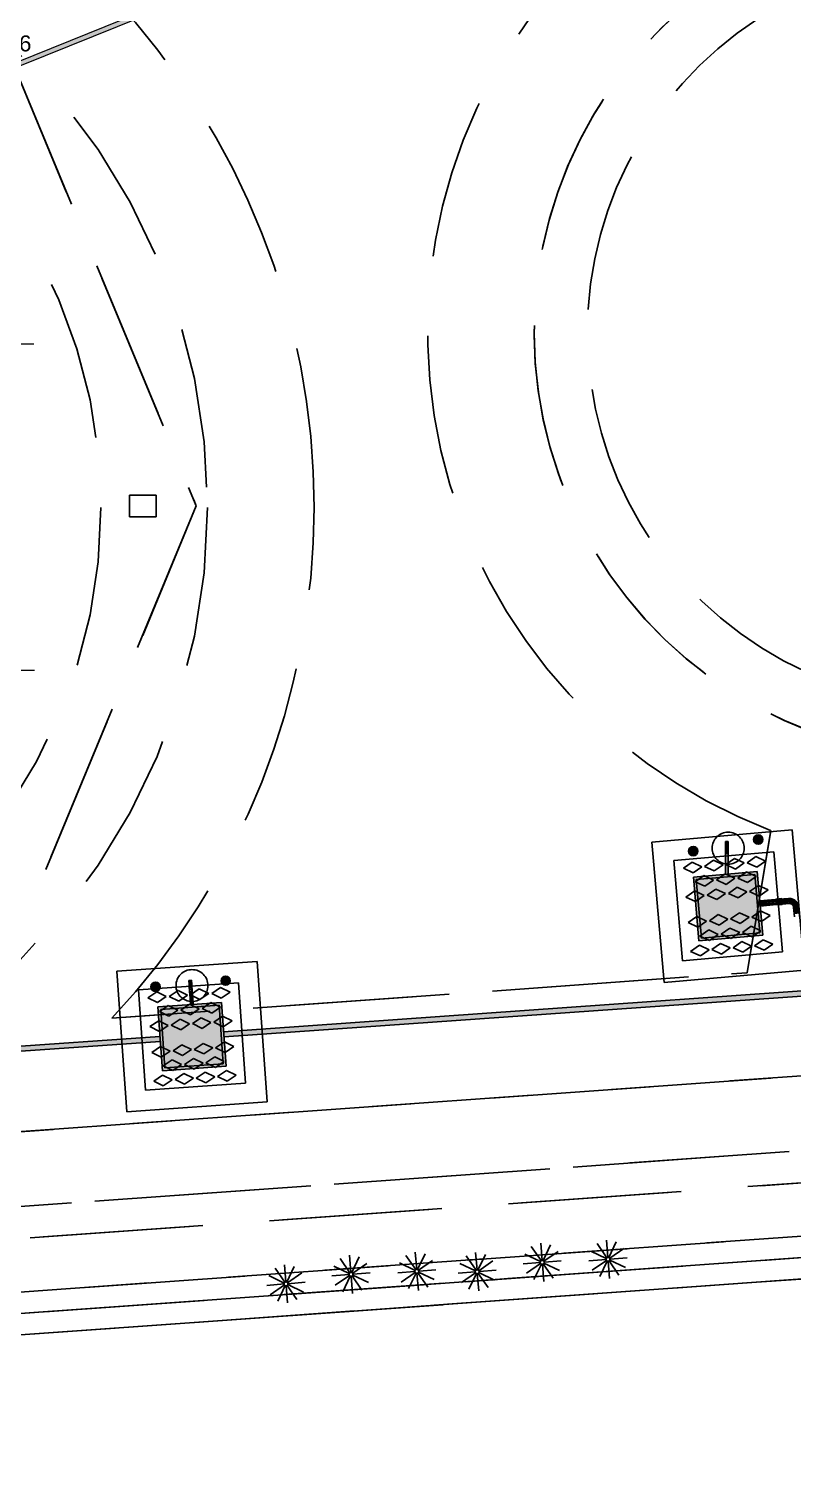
# Model space of a CAD drawing. Header units: metres. Extents: x 4 to 151, y -16 to 34.
# Drawn here: x 42.95 to 50.12, y 0 to 13.63 of the extents above; entities that cross this region are included whole.
import ezdxf

# ---------------------------------------------------------------- set-up
doc = ezdxf.new("R2010")
doc.units = ezdxf.units.M
doc.linetypes.add('IMPORT-_Tracejado pequeno', pattern=[2.25, 1.5, -0.75])
doc.linetypes.add('IMPORT-DASHED2 _4_', pattern=[0.375, 0.25, -0.125])
for name, color, linetype, lineweight in [('A-ANNO-NOTE', 7, 'Continuous', 9), ('Dispositivos elétricos', 7, 'Continuous', 50), ('E-ELE-QPM-IDEN', 7, 'Continuous', 9), ('E-LITE-EQPM-IDEN', 7, 'Continuous', 9), ('E-POWR-CNDT', 7, 'Continuous', 25), ('KIRYA - PAREDE', 7, 'Continuous', 35), ('KIRYA - PISO', 7, 'Continuous', 9), ('KIRYA - PROJEÇÃO', 7, 'IMPORT-DASHED2 _4_', 9), ('VEGETAÇÃO', 7, 'Continuous', 9)]:
    doc.layers.add(name, color=color, linetype=linetype, lineweight=lineweight)
doc.layers.add('Base Revit Coremas_dwg', color=7, linetype='Continuous', lineweight=9, true_color=0x767676)
doc.styles.add('Arial_2', font='arial.ttf', dxfattribs={"height": 0.15})

# ---------------------------------------------------------------- blocks, each defined once
blk = doc.blocks.new('Caixa de Passagem no Passeio - Caixa de Passagem no Passeio 2-V2-PLANTA BAIXA - TÉRREO')
at = {"layer": 'Dispositivos elétricos', "lineweight": 25, "true_color": 0x82482d}
h = blk.add_hatch(color=27, dxfattribs=at)
h.paths.add_polyline_path([(-0.3, -0.3), (0.3, -0.3), (0.3, 0.3), (-0.3, 0.3), (-0.3, -0.273)])
h.paths.add_polyline_path([(-0.275, -0.275), (-0.275, 0.275), (0.275, 0.275), (0.275, -0.275), (-0.157, -0.275)])
at = {"layer": 'Dispositivos elétricos', "lineweight": 25, "true_color": 0x5a6266}
h = blk.add_hatch(color=251, dxfattribs=at)
h.paths.add_polyline_path([(-0.275, -0.023), (-0.275, -0.023), (-0.225, -0.023)])
h.paths.add_polyline_path([(-0.275, -0.275), (0.275, -0.275), (0.275, 0.275), (-0.275, 0.275), (-0.275, -0.023), (-0.275, -0.024), (-0.275, -0.245)])
at = {"layer": 'Dispositivos elétricos', "color": 253, "lineweight": 25, "true_color": 0xababab}
for p, q in [((-0.3, -0.3), (-0.3, 0.3)), ((-0.3, 0.3), (0.3, 0.3)), ((-0.275, -0.275), (-0.275, 0.275)), ((-0.275, 0.275), (0.275, 0.275)), ((-0.275, 0.275), (-0.275, -0.275)), ((0.275, 0.275), (-0.275, 0.275)), ((0.275, 0.275), (0.275, -0.275)), ((0.275, -0.275), (0.275, 0.275)), ((0.3, 0.3), (0.3, -0.3)), ((0.3, -0.3), (-0.3, -0.3)), ((0.275, -0.275), (-0.275, -0.275)), ((-0.275, -0.275), (0.275, -0.275))]:
    blk.add_line(p, q, dxfattribs=at)
blk = doc.blocks.new('Caixa de Passagem no Passeio - Caixa de Passagem no Passeio 2-8198666-PLANTA BAIXA - TÉRREO')
at = {"layer": 'Dispositivos elétricos', "lineweight": 25, "true_color": 0x82482d}
h = blk.add_hatch(color=27, dxfattribs=at)
h.paths.add_polyline_path([(-0.3, -0.3), (0.3, -0.3), (0.3, 0.3), (-0.3, 0.3), (-0.3, -0.3)])
h.paths.add_polyline_path([(-0.275, -0.275), (-0.275, 0.275), (0.275, 0.275), (0.275, -0.275), (-0.104, -0.275)])
at = {"layer": 'Dispositivos elétricos', "lineweight": 25, "true_color": 0x5a6266}
blk.add_hatch(color=251, dxfattribs=at).paths.add_polyline_path([(-0.275, -0.275), (0.275, -0.275), (0.275, 0.275), (-0.275, 0.275), (-0.275, -0.171)])
at = {"layer": 'Dispositivos elétricos', "color": 253, "lineweight": 25, "true_color": 0xababab}
for p, q in [((-0.3, -0.3), (-0.3, 0.3)), ((-0.3, 0.3), (0.3, 0.3)), ((-0.275, -0.275), (-0.275, 0.275)), ((-0.275, 0.275), (0.275, 0.275)), ((-0.275, 0.275), (-0.275, -0.275)), ((0.275, 0.275), (-0.275, 0.275)), ((0.275, 0.275), (0.275, -0.275)), ((0.275, -0.275), (0.275, 0.275)), ((0.3, 0.3), (0.3, -0.3)), ((0.3, -0.3), (-0.3, -0.3)), ((0.275, -0.275), (-0.275, -0.275)), ((-0.275, -0.275), (0.275, -0.275))]:
    blk.add_line(p, q, dxfattribs=at)
blk = doc.blocks.new('BEE - PVC Roscavel_Curvas - BEE - PVC Roscavel_Curvas-V8-PLANTA BAIXA - TÉRREO')
at = {"layer": 'E-POWR-CNDT', "true_color": 0x2c2c2c}
for points in [[(-0.127, 0.024), (-0.127, -0.024), (-0.065, -0.023), (-0.065, 0.024), (-0.127, 0.024)], [(-0.024, 0.127), (-0.023, 0.065), (0.024, 0.065), (0.023, 0.127), (-0.023, 0.127)]]:
    blk.add_hatch(color=250, dxfattribs=at).paths.add_polyline_path(points)
h = blk.add_hatch(color=250, dxfattribs=at)
h.paths.add_polyline_path([(-0.029, 0.044), (-0.043, 0.03), (-0.033, 0.038), (-0.03, 0.043)])
h.paths.add_polyline_path([(-0.065, 0.024), (-0.065, -0.024), (-0.036, -0.018), (-0.013, -0.007), (0.004, 0.01), (0.008, 0.016), (0.019, 0.038), (0.023, 0.065), (-0.024, 0.064), (-0.027, 0.047), (-0.037, 0.034), (-0.047, 0.028), (-0.065, 0.024)])
at = {"layer": 'E-POWR-CNDT', "color": 253, "true_color": 0xababab}
for p, q in [((-0.024, 0.153), (-0.024, 0.065)), ((0.024, 0.065), (0.024, 0.153)), ((-0.065, 0.024), (-0.153, 0.024)), ((-0.153, -0.024), (-0.065, -0.024))]:
    blk.add_line(p, q, dxfattribs=at)
at = {"layer": 'E-POWR-CNDT', "color": 253, "true_color": 0xababab, "flags": 128}
for points in [[(-0.065, -0.024), (-0.061, -0.024), (-0.058, -0.023), (-0.054, -0.023), (-0.051, -0.023), (-0.047, -0.022), (-0.044, -0.021), (-0.04, -0.02), (-0.037, -0.019), (-0.034, -0.018), (-0.03, -0.017), (-0.027, -0.015), (-0.024, -0.014), (-0.021, -0.012), (-0.018, -0.01), (-0.015, -0.008), (-0.012, -0.006), (-0.009, -0.004), (-0.007, -0.002), (-0.004, 0.001), (-0.001, 0.003), (0.001, 0.006), (0.003, 0.008), (0.006, 0.011), (0.008, 0.014), (0.01, 0.017), (0.011, 0.02), (0.013, 0.023), (0.015, 0.026), (0.016, 0.03), (0.018, 0.033), (0.019, 0.036), (0.02, 0.04), (0.021, 0.043), (0.022, 0.046), (0.022, 0.05), (0.023, 0.053), (0.023, 0.057), (0.024, 0.06), (0.024, 0.064), (0.024, 0.065)], [(-0.024, 0.065), (-0.024, 0.063), (-0.024, 0.062), (-0.024, 0.06), (-0.024, 0.058), (-0.025, 0.057), (-0.025, 0.055), (-0.025, 0.054), (-0.026, 0.052), (-0.026, 0.05), (-0.027, 0.049), (-0.028, 0.047), (-0.028, 0.046), (-0.029, 0.044), (-0.03, 0.043), (-0.031, 0.042), (-0.032, 0.04), (-0.033, 0.039), (-0.034, 0.038), (-0.035, 0.037), (-0.036, 0.035), (-0.037, 0.034), (-0.039, 0.033), (-0.04, 0.032), (-0.041, 0.031), (-0.043, 0.03), (-0.044, 0.029), (-0.046, 0.029), (-0.047, 0.028), (-0.049, 0.027), (-0.05, 0.027), (-0.052, 0.026), (-0.053, 0.025), (-0.055, 0.025), (-0.056, 0.025), (-0.058, 0.024), (-0.06, 0.024), (-0.061, 0.024), (-0.063, 0.024), (-0.065, 0.024), (-0.065, 0.024)]]:
    blk.add_lwpolyline(points, dxfattribs=at)
blk = doc.blocks.new('BEE - PVC Roscavel_Luva Para Conexão - BEE - PVC Roscavel_Luva Para Conexão-V9-PLANTA BAIXA - TÉRREO')
at = {"layer": 'E-POWR-CNDT', "true_color": 0x2c2c2c}
blk.add_hatch(color=250, dxfattribs=at).paths.add_polyline_path([(26.529, 5.419), (26.582, 5.424), (26.577, 5.479), (26.524, 5.474), (26.529, 5.42)])
at = {"layer": 'E-POWR-CNDT', "color": 253, "true_color": 0xababab}
for p, q in [((26.577, 5.479), (26.524, 5.474)), ((26.524, 5.474), (26.529, 5.419)), ((26.582, 5.423), (26.577, 5.479)), ((26.529, 5.419), (26.582, 5.423))]:
    blk.add_line(p, q, dxfattribs=at)
blk = doc.blocks.new('PVC Corrugado Amarelo_Caixa de Octogonal 4x4 - PVC Corrugado Amarelo_Caixa de Octogonal 4x4-2829200-PLANTA BAIXA - TÉRREO')
at = {"layer": 'Dispositivos elétricos', "lineweight": 25, "true_color": 0xffff00}
h = blk.add_hatch(color=2, dxfattribs=at)
h.paths.add_polyline_path([(0, -0.043), (0.015, -0.041), (0.024, -0.036), (0.031, -0.031), (0.038, -0.022), (0.042, -0.009), (0.044, 0), (0.041, 0.015), (0.036, 0.024), (0.031, 0.031), (0.021, 0.038), (0.009, 0.042), (-0.003, 0.043), (-0.011, 0.042), (-0.025, 0.035), (-0.031, 0.03), (-0.038, 0.022), (-0.042, 0.008), (-0.043, 0), (-0.041, -0.015), (-0.036, -0.024), (-0.028, -0.033), (-0.022, -0.038), (-0.008, -0.042), (-0.003, -0.043)])
h.paths.add_polyline_path([(0.003, -0.036), (-0.015, -0.035), (-0.036, -0.014), (-0.035, 0.015), (-0.015, 0.036), (0.015, 0.036), (0.036, 0.015), (0.036, -0.015), (0.014, -0.036), (0.006, -0.036)])
blk.add_hatch(color=2, dxfattribs=at).paths.add_polyline_path([(0.015, -0.036), (0.036, -0.015), (0.036, 0.015), (0.015, 0.036), (-0.015, 0.036), (-0.036, 0.015), (-0.036, -0.015), (-0.015, -0.036)])
at = {"layer": 'Dispositivos elétricos', "color": 253, "lineweight": 25, "true_color": 0xababab}
for p, q in [((-0.015, 0.036), (-0.036, 0.015)), ((-0.036, 0.015), (-0.036, -0.015)), ((0.015, 0.036), (-0.015, 0.036)), ((0.036, 0.015), (0.015, 0.036)), ((0.036, -0.015), (0.036, 0.015)), ((-0.036, -0.015), (-0.015, -0.036)), ((-0.015, -0.036), (0.015, -0.036)), ((0.015, -0.036), (0.036, -0.015))]:
    blk.add_line(p, q, dxfattribs=at)
for start, end in [(360, 180), (180, 360)]:
    blk.add_arc((0, 0), 0.0435, start, end, dxfattribs=at)
blk = doc.blocks.new('ELE_PRAÇA_COREMAS_rvt-1-PLANTA BAIXA - TÉRREO')
at = {"layer": 'E-POWR-CNDT', "lineweight": 5, "true_color": 0xffd4ab}
for points in [[(26.063, 5.941), (26.063, 6.014), (26.05, 6.014), (26.051, 5.957), (26.051, 5.95), (26.051, 5.95), (26.053, 5.947), (26.055, 5.945), (26.056, 5.943), (26.059, 5.942)], [(26.063, 5.941), (26.069, 5.943), (26.071, 5.945), (26.073, 5.95), (26.075, 5.952), (26.074, 5.957), (26.075, 5.994), (26.075, 6.014), (26.063, 6.014), (26.063, 5.942)], [(26.05, 5.894), (26.063, 5.894), (26.063, 5.941), (26.056, 5.943), (26.052, 5.947), (26.05, 5.95), (26.051, 5.933), (26.05, 5.895)], [(26.05, 5.706), (26.063, 5.707), (26.063, 5.893), (26.05, 5.893), (26.05, 5.732)], [(26.075, 5.894), (26.075, 5.894), (26.074, 5.949), (26.071, 5.943), (26.066, 5.942), (26.063, 5.941), (26.063, 5.894), (26.073, 5.894)], [(26.063, 5.707), (26.075, 5.708), (26.075, 5.893), (26.063, 5.893), (26.063, 5.732)], [(21.032, 4.639), (21.027, 4.711), (21.014, 4.71), (21.019, 4.653), (21.019, 4.647), (21.021, 4.644), (21.024, 4.642), (21.027, 4.639), (21.032, 4.639)], [(21.023, 4.59), (21.035, 4.591), (21.031, 4.639), (21.026, 4.64), (21.021, 4.644), (21.019, 4.646), (21.02, 4.629), (21.023, 4.59)], [(21.032, 4.639), (21.038, 4.641), (21.04, 4.643), (21.041, 4.647), (21.043, 4.649), (21.043, 4.655), (21.04, 4.692), (21.038, 4.712), (21.027, 4.71), (21.032, 4.639)], [(21.035, 4.591), (21.048, 4.592), (21.043, 4.647), (21.04, 4.641), (21.035, 4.639), (21.032, 4.638), (21.035, 4.591)], [(21.03, 4.485), (21.043, 4.486), (21.035, 4.59), (21.023, 4.589), (21.029, 4.501)], [(21.043, 4.486), (21.055, 4.486), (21.047, 4.591), (21.035, 4.59), (21.041, 4.505)]]:
    blk.add_hatch(color=41, dxfattribs=at).paths.add_polyline_path(points)
h = blk.add_hatch(color=41, dxfattribs=at)
h.paths.add_polyline_path([(26.056, 5.943), (26.054, 5.946), (26.053, 5.945), (26.056, 5.943)])
h.paths.add_polyline_path([(26.072, 5.946), (26.074, 5.95), (26.073, 5.95), (26.072, 5.948), (26.072, 5.947)])
at = {"layer": 'E-POWR-CNDT', "lineweight": 5, "true_color": 0xbcbcbc}
for points in [[(26.372, 5.433), (26.527, 5.447), (26.524, 5.47), (26.37, 5.456), (26.372, 5.437)], [(26.374, 5.409), (26.529, 5.424), (26.526, 5.446), (26.372, 5.433), (26.374, 5.41)], [(21.343, 4.206), (32.336, 4.982), (32.334, 5.006), (21.341, 4.229), (21.343, 4.207)], [(21.345, 4.182), (32.338, 4.959), (32.336, 4.982), (21.343, 4.206), (21.345, 4.182)], [(13.373, 3.643), (20.744, 4.164), (20.743, 4.187), (13.371, 3.666), (13.372, 3.649)], [(13.375, 3.62), (20.746, 4.141), (20.744, 4.164), (13.373, 3.643), (13.375, 3.62)]]:
    blk.add_hatch(color=9, dxfattribs=at).paths.add_polyline_path(points)
at = {"layer": 'E-POWR-CNDT', "lineweight": 5, "true_color": 0xffd4ab}
h = blk.add_hatch(color=41, dxfattribs=at)
h.paths.add_polyline_path([(21.026, 4.64), (21.023, 4.643), (21.022, 4.643), (21.024, 4.641)])
h.paths.add_polyline_path([(21.041, 4.644), (21.043, 4.647), (21.043, 4.648), (21.041, 4.646), (21.041, 4.644)])
at = {"layer": 'A-ANNO-NOTE', "color": 253, "lineweight": 25, "true_color": 0xababab}
for p, q in [((25.358, 6.007), (26.673, 6.122)), ((25.358, 6.007), (25.474, 4.692)), ((26.789, 4.807), (26.673, 6.122)), ((25.563, 5.835), (26.502, 5.917)), ((26.252, 5.815), (26.334, 5.872)), ((26.424, 5.83), (26.334, 5.872)), ((26.584, 4.979), (26.502, 5.917)), ((25.563, 5.835), (25.645, 4.896)), ((25.654, 5.763), (25.736, 5.82)), ((25.745, 5.721), (25.654, 5.763)), ((25.827, 5.778), (25.736, 5.82)), ((25.745, 5.721), (25.827, 5.778)), ((25.853, 5.78), (25.935, 5.838)), ((25.944, 5.738), (25.853, 5.78)), ((26.026, 5.795), (25.935, 5.838)), ((25.944, 5.738), (26.026, 5.795)), ((26.053, 5.798), (26.134, 5.855)), ((26.143, 5.755), (26.053, 5.798)), ((26.225, 5.813), (26.134, 5.855)), ((26.143, 5.755), (26.225, 5.813)), ((26.164, 5.671), (26.246, 5.729)), ((26.336, 5.686), (26.246, 5.729)), ((26.342, 5.773), (26.252, 5.815)), ((26.342, 5.773), (26.424, 5.83)), ((25.764, 5.636), (25.846, 5.694)), ((25.855, 5.594), (25.764, 5.636)), ((25.937, 5.651), (25.846, 5.694)), ((25.855, 5.594), (25.937, 5.651)), ((25.965, 5.654), (26.047, 5.711)), ((26.056, 5.612), (25.965, 5.654)), ((26.138, 5.669), (26.047, 5.711)), ((26.056, 5.612), (26.138, 5.669)), ((26.255, 5.629), (26.164, 5.671)), ((26.255, 5.629), (26.336, 5.686)), ((26.275, 5.546), (26.357, 5.603)), ((26.448, 5.561), (26.357, 5.603)), ((25.678, 5.493), (25.76, 5.551)), ((25.768, 5.451), (25.678, 5.493)), ((25.85, 5.508), (25.76, 5.551)), ((25.768, 5.451), (25.85, 5.508)), ((25.877, 5.511), (25.959, 5.568)), ((25.967, 5.469), (25.877, 5.511)), ((26.049, 5.526), (25.959, 5.568)), ((25.967, 5.469), (26.049, 5.526)), ((26.076, 5.528), (26.158, 5.586)), ((26.167, 5.486), (26.076, 5.528)), ((26.249, 5.543), (26.158, 5.586)), ((26.167, 5.486), (26.249, 5.543)), ((26.366, 5.503), (26.275, 5.546)), ((26.366, 5.503), (26.448, 5.561)), ((25.98, 5.328), (25.898, 5.27)), ((25.98, 5.328), (26.07, 5.286)), ((26.179, 5.345), (26.097, 5.288)), ((26.179, 5.345), (26.27, 5.303)), ((26.378, 5.363), (26.296, 5.305)), ((26.378, 5.363), (26.469, 5.32)), ((26.469, 5.32), (26.387, 5.263)), ((25.781, 5.31), (25.699, 5.253)), ((25.699, 5.253), (25.789, 5.211)), ((25.781, 5.31), (25.871, 5.268)), ((25.871, 5.268), (25.789, 5.211)), ((25.891, 5.185), (25.809, 5.127)), ((25.891, 5.185), (25.981, 5.142)), ((25.898, 5.27), (25.989, 5.228)), ((26.07, 5.286), (25.989, 5.228)), ((26.091, 5.202), (26.009, 5.145)), ((26.091, 5.202), (26.182, 5.16)), ((26.097, 5.288), (26.188, 5.246)), ((26.27, 5.303), (26.188, 5.246)), ((26.29, 5.22), (26.208, 5.162)), ((26.29, 5.22), (26.381, 5.177)), ((26.296, 5.305), (26.387, 5.263)), ((25.809, 5.127), (25.899, 5.085)), ((25.981, 5.142), (25.899, 5.085)), ((26.003, 5.058), (25.921, 5.001)), ((26.003, 5.058), (26.094, 5.016)), ((26.009, 5.145), (26.1, 5.103)), ((26.182, 5.16), (26.1, 5.103)), ((26.203, 5.076), (26.121, 5.018)), ((26.203, 5.076), (26.293, 5.033)), ((26.208, 5.162), (26.299, 5.12)), ((26.381, 5.177), (26.299, 5.12)), ((26.402, 5.093), (26.32, 5.036)), ((26.402, 5.093), (26.492, 5.051)), ((26.492, 5.051), (26.411, 4.994)), ((25.645, 4.896), (26.584, 4.979)), ((25.804, 5.041), (25.722, 4.984)), ((25.722, 4.984), (25.813, 4.941)), ((25.804, 5.041), (25.895, 4.999)), ((25.895, 4.999), (25.813, 4.941)), ((25.921, 5.001), (26.012, 4.959)), ((26.094, 5.016), (26.012, 4.959)), ((26.121, 5.018), (26.211, 4.976)), ((26.293, 5.033), (26.211, 4.976)), ((26.32, 5.036), (26.411, 4.994)), ((20.339, 4.797), (21.656, 4.89)), ((20.339, 4.797), (20.432, 3.48)), ((21.749, 3.573), (21.656, 4.89)), ((25.474, 4.692), (26.789, 4.807)), ((20.541, 4.622), (21.481, 4.688)), ((21.229, 4.59), (21.312, 4.646)), ((21.402, 4.602), (21.312, 4.646)), ((21.547, 3.748), (21.481, 4.688)), ((20.541, 4.622), (20.607, 3.682)), ((20.63, 4.548), (20.713, 4.604)), ((20.72, 4.504), (20.63, 4.548)), ((20.803, 4.56), (20.713, 4.604)), ((20.72, 4.504), (20.803, 4.56)), ((20.83, 4.562), (20.913, 4.618)), ((20.92, 4.518), (20.83, 4.562)), ((21.003, 4.574), (20.913, 4.618)), ((20.92, 4.518), (21.003, 4.574)), ((21.029, 4.576), (21.112, 4.632)), ((21.119, 4.532), (21.029, 4.576)), ((21.202, 4.588), (21.112, 4.632)), ((21.119, 4.532), (21.202, 4.588)), ((21.139, 4.448), (21.221, 4.504)), ((21.311, 4.46), (21.221, 4.504)), ((21.319, 4.546), (21.229, 4.59)), ((21.319, 4.546), (21.402, 4.602)), ((20.738, 4.419), (20.821, 4.475)), ((20.828, 4.376), (20.738, 4.419)), ((20.911, 4.432), (20.821, 4.475)), ((20.828, 4.376), (20.911, 4.432)), ((20.939, 4.434), (21.022, 4.49)), ((21.029, 4.39), (20.939, 4.434)), ((21.112, 4.446), (21.022, 4.49)), ((21.029, 4.39), (21.112, 4.446)), ((21.048, 4.306), (21.131, 4.362)), ((21.221, 4.318), (21.131, 4.362)), ((21.229, 4.404), (21.139, 4.448)), ((21.229, 4.404), (21.311, 4.46)), ((21.248, 4.32), (21.331, 4.376)), ((21.421, 4.332), (21.331, 4.376)), ((20.649, 4.278), (20.732, 4.334)), ((20.739, 4.234), (20.649, 4.278)), ((20.822, 4.29), (20.732, 4.334)), ((20.739, 4.234), (20.822, 4.29)), ((20.849, 4.292), (20.932, 4.348)), ((20.939, 4.248), (20.849, 4.292)), ((21.022, 4.304), (20.932, 4.348)), ((20.939, 4.248), (21.022, 4.304)), ((21.138, 4.262), (21.048, 4.306)), ((21.138, 4.262), (21.221, 4.318)), ((21.338, 4.276), (21.248, 4.32)), ((21.338, 4.276), (21.421, 4.332)), ((20.749, 4.093), (20.666, 4.037)), ((20.749, 4.093), (20.839, 4.049)), ((20.949, 4.107), (20.866, 4.051)), ((20.949, 4.107), (21.039, 4.064)), ((21.148, 4.121), (21.065, 4.065)), ((21.148, 4.121), (21.238, 4.078)), ((21.348, 4.135), (21.265, 4.079)), ((21.348, 4.135), (21.438, 4.092)), ((21.438, 4.092), (21.355, 4.036)), ((20.666, 4.037), (20.756, 3.993)), ((20.839, 4.049), (20.756, 3.993)), ((20.857, 3.966), (20.774, 3.91)), ((20.857, 3.966), (20.947, 3.922)), ((20.866, 4.051), (20.956, 4.008)), ((21.039, 4.064), (20.956, 4.008)), ((21.058, 3.98), (20.975, 3.924)), ((21.058, 3.98), (21.148, 3.936)), ((21.065, 4.065), (21.155, 4.022)), ((21.238, 4.078), (21.155, 4.022)), ((21.257, 3.994), (21.175, 3.938)), ((21.257, 3.994), (21.347, 3.95)), ((21.265, 4.079), (21.355, 4.036)), ((20.768, 3.823), (20.685, 3.767)), ((20.768, 3.823), (20.858, 3.78)), ((20.774, 3.91), (20.864, 3.866)), ((20.947, 3.922), (20.864, 3.866)), ((20.968, 3.838), (20.885, 3.782)), ((20.968, 3.838), (21.058, 3.794)), ((20.975, 3.924), (21.065, 3.88)), ((21.148, 3.936), (21.065, 3.88)), ((21.167, 3.852), (21.084, 3.796)), ((21.167, 3.852), (21.257, 3.808)), ((21.175, 3.938), (21.264, 3.894)), ((21.347, 3.95), (21.264, 3.894)), ((21.367, 3.866), (21.284, 3.81)), ((21.367, 3.866), (21.457, 3.822)), ((21.457, 3.822), (21.374, 3.766)), ((20.607, 3.682), (21.547, 3.748)), ((20.685, 3.767), (20.775, 3.724)), ((20.858, 3.78), (20.775, 3.724)), ((20.885, 3.782), (20.975, 3.738)), ((21.058, 3.794), (20.975, 3.738)), ((21.084, 3.796), (21.174, 3.752)), ((21.257, 3.808), (21.174, 3.752)), ((21.284, 3.81), (21.374, 3.766)), ((20.432, 3.48), (21.749, 3.573))]:
    blk.add_line(p, q, dxfattribs=at)
at = {"layer": 'E-POWR-CNDT', "color": 253, "true_color": 0xababab}
for p, q in [((26.05, 6.015), (26.05, 6.014)), ((26.063, 6.015), (26.05, 6.015)), ((26.075, 6.015), (26.063, 6.015)), ((26.075, 6.014), (26.075, 6.015)), ((26.05, 5.894), (26.05, 5.893)), ((26.05, 5.893), (26.05, 5.706)), ((26.075, 5.893), (26.075, 5.894)), ((26.075, 5.708), (26.075, 5.893)), ((21.027, 4.712), (21.014, 4.711)), ((21.014, 4.711), (21.014, 4.71)), ((21.039, 4.713), (21.027, 4.712)), ((21.039, 4.712), (21.039, 4.713)), ((21.023, 4.59), (21.023, 4.589)), ((21.023, 4.589), (21.03, 4.485)), ((21.048, 4.591), (21.048, 4.592)), ((21.055, 4.486), (21.048, 4.591))]:
    blk.add_line(p, q, dxfattribs=at)
at = {"layer": 'E-POWR-CNDT', "color": 21, "true_color": 0xffabab}
for p, q in [((26.551, 5.472), (26.37, 5.457)), ((26.374, 5.409), (26.555, 5.425)), ((32.334, 5.006), (21.341, 4.23)), ((21.345, 4.182), (32.338, 4.958)), ((20.743, 4.187), (13.371, 3.667)), ((13.375, 3.62), (20.746, 4.14))]:
    blk.add_line(p, q, dxfattribs=at)
at = {"layer": 'E-POWR-CNDT', "color": 253, "true_color": 0xababab, "flags": 128}
for points in [[(26.05, 6.014), (26.05, 6.011), (26.05, 6.009), (26.05, 6.007), (26.05, 6.004), (26.05, 6.002), (26.05, 5.999), (26.05, 5.997), (26.05, 5.995), (26.05, 5.993), (26.05, 5.99), (26.05, 5.988), (26.05, 5.986), (26.05, 5.984), (26.05, 5.982), (26.05, 5.98), (26.05, 5.978), (26.05, 5.976), (26.05, 5.974), (26.05, 5.972), (26.05, 5.971), (26.05, 5.969), (26.05, 5.967), (26.05, 5.966), (26.05, 5.965), (26.05, 5.963), (26.05, 5.962), (26.05, 5.961), (26.05, 5.96), (26.05, 5.959), (26.05, 5.958), (26.05, 5.957), (26.05, 5.956), (26.05, 5.956), (26.05, 5.955), (26.05, 5.955), (26.05, 5.954), (26.05, 5.954), (26.05, 5.954), (26.05, 5.954), (26.05, 5.954)], [(26.075, 5.954), (26.075, 5.954), (26.075, 5.954), (26.075, 5.954), (26.075, 5.954), (26.075, 5.955), (26.075, 5.955), (26.075, 5.956), (26.075, 5.957), (26.075, 5.958), (26.075, 5.958), (26.075, 5.959), (26.075, 5.96), (26.075, 5.962), (26.075, 5.963), (26.075, 5.964), (26.075, 5.966), (26.075, 5.967), (26.075, 5.969), (26.075, 5.97), (26.075, 5.972), (26.075, 5.974), (26.075, 5.975), (26.075, 5.977), (26.075, 5.979), (26.075, 5.981), (26.075, 5.983), (26.075, 5.985), (26.075, 5.988), (26.075, 5.99), (26.075, 5.992), (26.075, 5.994), (26.075, 5.996), (26.075, 5.999), (26.075, 6.001), (26.075, 6.003), (26.075, 6.006), (26.075, 6.008), (26.075, 6.011), (26.075, 6.013), (26.075, 6.014)], [(26.05, 5.894), (26.05, 5.896), (26.05, 5.898), (26.05, 5.901), (26.05, 5.903), (26.05, 5.906), (26.05, 5.908), (26.05, 5.91), (26.05, 5.913), (26.05, 5.915), (26.05, 5.917), (26.05, 5.919), (26.05, 5.921), (26.05, 5.924), (26.05, 5.926), (26.05, 5.928), (26.05, 5.93), (26.05, 5.931), (26.05, 5.933), (26.05, 5.935), (26.05, 5.937), (26.05, 5.938), (26.05, 5.94), (26.05, 5.941), (26.05, 5.943), (26.05, 5.944), (26.05, 5.945), (26.05, 5.947), (26.05, 5.948), (26.05, 5.949), (26.05, 5.95), (26.05, 5.95), (26.05, 5.951)], [(26.075, 5.951), (26.075, 5.95), (26.075, 5.949), (26.075, 5.948), (26.075, 5.947), (26.075, 5.946), (26.075, 5.945), (26.075, 5.943), (26.075, 5.942), (26.075, 5.94), (26.075, 5.939), (26.075, 5.937), (26.075, 5.935), (26.075, 5.934), (26.075, 5.932), (26.075, 5.93), (26.075, 5.928), (26.075, 5.926), (26.075, 5.924), (26.075, 5.922), (26.075, 5.92), (26.075, 5.918), (26.075, 5.915), (26.075, 5.913), (26.075, 5.911), (26.075, 5.909), (26.075, 5.906), (26.075, 5.904), (26.075, 5.902), (26.075, 5.899), (26.075, 5.897), (26.075, 5.894), (26.075, 5.894)], [(21.014, 4.71), (21.014, 4.708), (21.015, 4.705), (21.015, 4.703), (21.015, 4.701), (21.015, 4.698), (21.015, 4.696), (21.015, 4.694), (21.016, 4.691), (21.016, 4.689), (21.016, 4.687), (21.016, 4.685), (21.016, 4.682), (21.016, 4.68), (21.017, 4.678), (21.017, 4.676), (21.017, 4.674), (21.017, 4.672), (21.017, 4.671), (21.017, 4.669), (21.017, 4.667), (21.017, 4.665), (21.018, 4.664), (21.018, 4.662), (21.018, 4.661), (21.018, 4.66), (21.018, 4.658), (21.018, 4.657), (21.018, 4.656), (21.018, 4.655), (21.018, 4.654), (21.018, 4.653), (21.018, 4.653), (21.018, 4.652), (21.018, 4.652), (21.018, 4.651), (21.018, 4.651), (21.019, 4.65), (21.019, 4.65), (21.019, 4.65), (21.019, 4.65)], [(21.023, 4.59), (21.023, 4.593), (21.022, 4.595), (21.022, 4.598), (21.022, 4.6), (21.022, 4.602), (21.022, 4.605), (21.022, 4.607), (21.021, 4.609), (21.021, 4.611), (21.021, 4.614), (21.021, 4.616), (21.021, 4.618), (21.021, 4.62), (21.021, 4.622), (21.02, 4.624), (21.02, 4.626), (21.02, 4.628), (21.02, 4.63), (21.02, 4.632), (21.02, 4.633), (21.02, 4.635), (21.019, 4.636), (21.019, 4.638), (21.019, 4.639), (21.019, 4.641), (21.019, 4.642), (21.019, 4.643), (21.019, 4.644), (21.019, 4.645), (21.019, 4.646), (21.019, 4.647), (21.019, 4.648)], [(21.043, 4.652), (21.043, 4.652), (21.043, 4.652), (21.043, 4.652), (21.043, 4.653), (21.043, 4.653), (21.043, 4.654), (21.043, 4.654), (21.043, 4.655), (21.043, 4.656), (21.043, 4.657), (21.043, 4.658), (21.043, 4.659), (21.043, 4.66), (21.043, 4.661), (21.043, 4.662), (21.043, 4.664), (21.043, 4.665), (21.042, 4.667), (21.042, 4.668), (21.042, 4.67), (21.042, 4.672), (21.042, 4.674), (21.042, 4.676), (21.042, 4.677), (21.042, 4.679), (21.041, 4.682), (21.041, 4.684), (21.041, 4.686), (21.041, 4.688), (21.041, 4.69), (21.041, 4.692), (21.04, 4.695), (21.04, 4.697), (21.04, 4.699), (21.04, 4.702), (21.04, 4.704), (21.04, 4.706), (21.039, 4.709), (21.039, 4.711), (21.039, 4.712)], [(21.044, 4.651), (21.044, 4.651), (21.044, 4.65), (21.044, 4.65), (21.044, 4.649), (21.044, 4.648), (21.044, 4.647), (21.044, 4.646), (21.044, 4.645), (21.044, 4.644), (21.044, 4.643), (21.044, 4.642), (21.044, 4.64), (21.044, 4.639), (21.045, 4.637), (21.045, 4.635), (21.045, 4.634), (21.045, 4.632), (21.045, 4.63), (21.045, 4.628), (21.045, 4.626), (21.045, 4.624), (21.046, 4.622), (21.046, 4.62), (21.046, 4.618), (21.046, 4.616), (21.046, 4.614), (21.046, 4.612), (21.046, 4.609), (21.047, 4.607), (21.047, 4.605), (21.047, 4.602), (21.047, 4.6), (21.047, 4.598), (21.047, 4.595), (21.048, 4.593), (21.048, 4.592)]]:
    blk.add_lwpolyline(points, dxfattribs=at)
at = {"layer": 'Dispositivos elétricos', "color": 253, "lineweight": 25, "true_color": 0xababab}
for p in [(26.356, 6.032), (25.746, 5.924), (20.702, 4.652), (21.36, 4.709)]:
    blk.add_blockref('PVC Corrugado Amarelo_Caixa de Octogonal 4x4 - PVC Corrugado Amarelo_Caixa de Octogonal 4x4-2829200-PLANTA BAIXA - TÉRREO', p, dxfattribs=at)
for name, p, rotation in [('Caixa de Passagem no Passeio - Caixa de Passagem no Passeio 2-8198666-PLANTA BAIXA - TÉRREO', (26.073, 5.407), 5.00000000000802), ('Caixa de Passagem no Passeio - Caixa de Passagem no Passeio 2-V2-PLANTA BAIXA - TÉRREO', (21.044, 4.185), 4.03752896115259)]:
    blk.add_blockref(name, p, dxfattribs=dict(at, rotation=rotation))
at = {"layer": 'E-POWR-CNDT', "color": 253, "lineweight": 25, "true_color": 0xababab}
blk.add_blockref('BEE - PVC Roscavel_Luva Para Conexão - BEE - PVC Roscavel_Luva Para Conexão-V9-PLANTA BAIXA - TÉRREO', (0, 0), dxfattribs=at)
at = {"layer": 'E-POWR-CNDT', "color": 253, "lineweight": 25, "true_color": 0xababab, "rotation": 94.99999999999832}
blk.add_blockref('BEE - PVC Roscavel_Curvas - BEE - PVC Roscavel_Curvas-V8-PLANTA BAIXA - TÉRREO', (26.706, 5.462), dxfattribs=at)
blk = doc.blocks.new('Base Revit Coremas_dwg_A$C277F18F9-8225585-PLANTA BAIXA - TÉRREO')
at = {"layer": 'VEGETAÇÃO', "color": 254, "linetype": 'IMPORT-_Tracejado pequeno', "lineweight": 25, "true_color": 0xe3e3e3}
for p, q in [((0.171, 0.196), (0.09, 0.336)), ((0.18, 0.198), (0.18, 0.36)), ((0.189, 0.196), (0.27, 0.336)), ((0.162, 0.18), (0, 0.18)), ((0.164, 0.189), (0.024, 0.27)), ((0.164, 0.171), (0.024, 0.09)), ((0.171, 0.164), (0.09, 0.024)), ((0.18, 0.162), (0.18, 0)), ((0.189, 0.164), (0.27, 0.024)), ((0.196, 0.189), (0.336, 0.27)), ((0.196, 0.171), (0.336, 0.09)), ((0.198, 0.18), (0.36, 0.18))]:
    blk.add_line(p, q, dxfattribs=at)
blk.add_circle((0.18, 0.18), 0.018, dxfattribs=at)
blk = doc.blocks.new('Base Revit Coremas_dwg_A$C6DD851CF-8225586-PLANTA BAIXA - TÉRREO')
at = {"layer": 'VEGETAÇÃO', "color": 254, "linetype": 'IMPORT-_Tracejado pequeno', "lineweight": 25, "true_color": 0xe3e3e3}
for p, q in [((0.171, 0.196), (0.09, 0.336)), ((0.18, 0.198), (0.18, 0.36)), ((0.189, 0.196), (0.27, 0.336)), ((0.162, 0.18), (0, 0.18)), ((0.164, 0.189), (0.024, 0.27)), ((0.164, 0.171), (0.024, 0.09)), ((0.171, 0.164), (0.09, 0.024)), ((0.18, 0.162), (0.18, 0)), ((0.189, 0.164), (0.27, 0.024)), ((0.196, 0.189), (0.336, 0.27)), ((0.196, 0.171), (0.336, 0.09)), ((0.198, 0.18), (0.36, 0.18))]:
    blk.add_line(p, q, dxfattribs=at)
blk.add_circle((0.18, 0.18), 0.018, dxfattribs=at)
blk = doc.blocks.new('Base Revit Coremas_dwg_A$C7A191758-8225587-PLANTA BAIXA - TÉRREO')
at = {"layer": 'VEGETAÇÃO', "color": 254, "linetype": 'IMPORT-_Tracejado pequeno', "lineweight": 25, "true_color": 0xe3e3e3}
for p, q in [((0.171, 0.196), (0.09, 0.336)), ((0.18, 0.198), (0.18, 0.36)), ((0.189, 0.196), (0.27, 0.336)), ((0.162, 0.18), (0, 0.18)), ((0.164, 0.189), (0.024, 0.27)), ((0.164, 0.171), (0.024, 0.09)), ((0.171, 0.164), (0.09, 0.024)), ((0.18, 0.162), (0.18, 0)), ((0.189, 0.164), (0.27, 0.024)), ((0.196, 0.189), (0.336, 0.27)), ((0.196, 0.171), (0.336, 0.09)), ((0.198, 0.18), (0.36, 0.18))]:
    blk.add_line(p, q, dxfattribs=at)
blk.add_circle((0.18, 0.18), 0.018, dxfattribs=at)
blk = doc.blocks.new('Base Revit Coremas_dwg-8208185-PLANTA BAIXA - TÉRREO')
at = {"layer": 'KIRYA - PAREDE', "color": 254, "linetype": 'IMPORT-_Tracejado pequeno', "lineweight": 25, "true_color": 0xe3e3e3, "flags": 128}
for points in [[(43.83, 32.29), (44.03, 32.289), (43.888, 3.135), (0.243, 0.017), (0.229, 0.217), (43.689, 3.321), (43.83, 32.29), (44.03, 32.289), (43.888, 3.135), (0.243, 0.017), (0.229, 0.217), (43.689, 3.321)], [(20.459, 9.059), (20.459, 9.261), (20.709, 9.261), (20.709, 9.059), (20.459, 9.059), (20.459, 9.261), (20.709, 9.261), (20.709, 9.059)]]:
    blk.add_lwpolyline(points, close=True, dxfattribs=at)
at = {"layer": 'KIRYA - PAREDE', "color": 254, "linetype": 'IMPORT-_Tracejado pequeno', "lineweight": 25, "true_color": 0xe3e3e3}
for centre in [(26.074, 5.951), (26.074, 5.951), (21.044, 4.663), (21.044, 4.663)]:
    blk.add_circle(centre, 0.15, dxfattribs=at)
at = {"layer": 'KIRYA - PISO', "color": 254, "linetype": 'IMPORT-_Tracejado pequeno', "lineweight": 25, "true_color": 0xe3e3e3, "flags": 128}
for points in [[(0, 0), (1.518, 12.105), (44.032, 32.61), (43.888, 3.135), (0, 0), (1.518, 12.105), (44.032, 32.61), (43.888, 3.135)], [(0.754, 4.407), (0.229, 0.217), (43.689, 3.321), (43.83, 32.29), (17.515, 19.599), (43.83, 32.29), (43.689, 3.321), (0.229, 0.217)], [(43.83, 32.29), (43.629, 31.971), (43.49, 3.508), (0.458, 0.434), (0.229, 0.217), (0.458, 0.434), (43.49, 3.508), (43.629, 31.971)], [(1.064, 4.469), (0.623, 0.947), (42.992, 3.973), (43.127, 31.618), (17.556, 19.285), (43.127, 31.618), (42.992, 3.973), (0.623, 0.947)], [(1.375, 4.531), (0.966, 1.272), (42.694, 4.253), (42.825, 31.139), (17.596, 18.971), (42.825, 31.139), (42.694, 4.253), (0.966, 1.272)], [(1.767, 2.031), (2.905, 11.109), (42.119, 30.022), (41.997, 4.905), (1.767, 2.031), (2.905, 11.109), (42.119, 30.022), (41.997, 4.905)], [(26.473, 6.118), (26.253, 4.783), (20.293, 4.357), (26.253, 4.783)]]:
    blk.add_lwpolyline(points, close=True, dxfattribs=at)
at = {"layer": 'KIRYA - PISO', "color": 254, "linetype": 'IMPORT-_Tracejado pequeno', "lineweight": 25, "true_color": 0xe3e3e3}
for radius in [6, 6, 5, 5]:
    blk.add_circle((15.189, 9.147), radius, dxfattribs=at)
for centre, radius, start, end in [((28.254, 10.79), 5, 128.8323, 249.1279), ((28.254, 10.79), 5, 128.8323, 249.1279), ((28.254, 10.79), 4, 114.642, 299.3591), ((28.254, 10.79), 4, 114.642, 299.3591), ((28.254, 10.79), 4, 115.1199, 299.0853), ((28.254, 10.79), 4, 115.1199, 299.0853), ((15.189, 9.147), 7, 360, 43.2125), ((15.189, 9.147), 7, 360, 43.2125), ((28.254, 10.79), 3.5, 115.1457, 299.0687), ((28.254, 10.79), 3.5, 115.1457, 299.0687), ((15.189, 9.147), 7, 316.8186, 0), ((15.189, 9.147), 7, 316.8186, 0)]:
    blk.add_arc(centre, radius, start, end, dxfattribs=at)
at = {"layer": 'KIRYA - PROJEÇÃO', "color": 254, "linetype": 'IMPORT-_Tracejado pequeno', "lineweight": 25, "true_color": 0xe3e3e3, "flags": 128}
blk.add_lwpolyline([(9.284, 9.16), (11.013, 13.332), (15.184, 15.06), (19.356, 13.332), (21.084, 9.16), (19.356, 4.988), (15.184, 3.26), (11.013, 4.988), (9.284, 9.16), (11.013, 13.332), (15.184, 15.06), (19.356, 13.332), (21.084, 9.16), (19.356, 4.988), (15.184, 3.26), (11.013, 4.988)], close=True, dxfattribs=at)
at = {"rotation": 4.525618784365806}
for name, p in [('Base Revit Coremas_dwg_A$C6DD851CF-8225586-PLANTA BAIXA - TÉRREO', (24.164, 1.875)), ('Base Revit Coremas_dwg_A$C6DD851CF-8225586-PLANTA BAIXA - TÉRREO', (24.164, 1.875)), ('Base Revit Coremas_dwg_A$C7A191758-8225587-PLANTA BAIXA - TÉRREO', (24.782, 1.903)), ('Base Revit Coremas_dwg_A$C7A191758-8225587-PLANTA BAIXA - TÉRREO', (24.782, 1.903)), ('Base Revit Coremas_dwg_A$C277F18F9-8225585-PLANTA BAIXA - TÉRREO', (21.761, 1.673)), ('Base Revit Coremas_dwg_A$C277F18F9-8225585-PLANTA BAIXA - TÉRREO', (21.761, 1.673)), ('Base Revit Coremas_dwg_A$C6DD851CF-8225586-PLANTA BAIXA - TÉRREO', (22.371, 1.762)), ('Base Revit Coremas_dwg_A$C6DD851CF-8225586-PLANTA BAIXA - TÉRREO', (22.371, 1.762)), ('Base Revit Coremas_dwg_A$C7A191758-8225587-PLANTA BAIXA - TÉRREO', (22.988, 1.791)), ('Base Revit Coremas_dwg_A$C7A191758-8225587-PLANTA BAIXA - TÉRREO', (22.988, 1.791)), ('Base Revit Coremas_dwg_A$C277F18F9-8225585-PLANTA BAIXA - TÉRREO', (23.554, 1.786)), ('Base Revit Coremas_dwg_A$C277F18F9-8225585-PLANTA BAIXA - TÉRREO', (23.554, 1.786))]:
    blk.add_blockref(name, p, dxfattribs=at)
blk = doc.blocks.new('Fiação_Tags Lighting Fixture - 9d_ R-3746644-PLANTA BAIXA - TÉRREO')
at = {"layer": 'E-LITE-EQPM-IDEN'}
blk.add_line((-0.0026, -0.00265), (0.0026, -0.00265), dxfattribs=at)
at = {"layer": 'E-LITE-EQPM-IDEN', "lineweight": 25}
blk.add_line((0, -0.00164), (0, -0.00265), dxfattribs=at)

msp = doc.modelspace()

# ---------------------------------------------------------------- hatches: boundary and pattern name
at = {"layer": 'E-POWR-CNDT', "lineweight": 5, "true_color": 0x353535}
h = msp.add_hatch(color=250, dxfattribs=at)
h.paths.add_polyline_path([(37.434, 11.116), (40.334, 12.287), (40.305, 12.298), (37.425, 11.133), (37.432, 11.121)])
h.paths.add_polyline_path([(40.369, 12.302), (45.482, 14.367), (45.474, 14.387), (40.341, 12.312), (40.364, 12.303)])
h = msp.add_hatch(color=250, dxfattribs=at)
h.paths.add_polyline_path([(37.443, 11.097), (40.361, 12.277), (40.334, 12.287), (37.434, 11.115), (37.443, 11.097)])
h.paths.add_polyline_path([(40.398, 12.291), (45.49, 14.349), (45.482, 14.367), (40.369, 12.302), (40.397, 12.291)])

# ---------------------------------------------------------------- linework, layer by layer
at = {"layer": 'E-POWR-CNDT', "lineweight": 9}
for p, q in [((45.474, 14.387), (40.476, 12.367)), ((40.534, 12.345), (45.49, 14.348))]:
    msp.add_line(p, q, dxfattribs=at)

# ---------------------------------------------------------------- block references
at = {"lineweight": 5}
msp.add_blockref('ELE_PRAÇA_COREMAS_rvt-1-PLANTA BAIXA - TÉRREO', (23.434, 0), dxfattribs=at)
at = {"layer": 'Base Revit Coremas_dwg', "color": 254, "linetype": 'IMPORT-_Tracejado pequeno', "lineweight": 25, "true_color": 0xe3e3e3}
msp.add_blockref('Base Revit Coremas_dwg-8208185-PLANTA BAIXA - TÉRREO', (23.434, 0), dxfattribs=at)
at = {"layer": 'E-LITE-EQPM-IDEN', "xscale": 99.99999999999993, "yscale": 99.99999999999993, "zscale": 99.99999999999993}
for p in [(42.734, 10.945), (42.741, 7.884)]:
    msp.add_blockref('Fiação_Tags Lighting Fixture - 9d_ R-3746644-PLANTA BAIXA - TÉRREO', p, dxfattribs=at)

# ---------------------------------------------------------------- texts
at = {"layer": 'E-ELE-QPM-IDEN', "insert": (42.244, 13.572), "char_height": 0.15, "width": 0.90591, "attachment_point": 1, "style": 'Arial_2'}
msp.add_mtext('#6(6)+6', dxfattribs=at)

doc.saveas('drawing.dxf')
